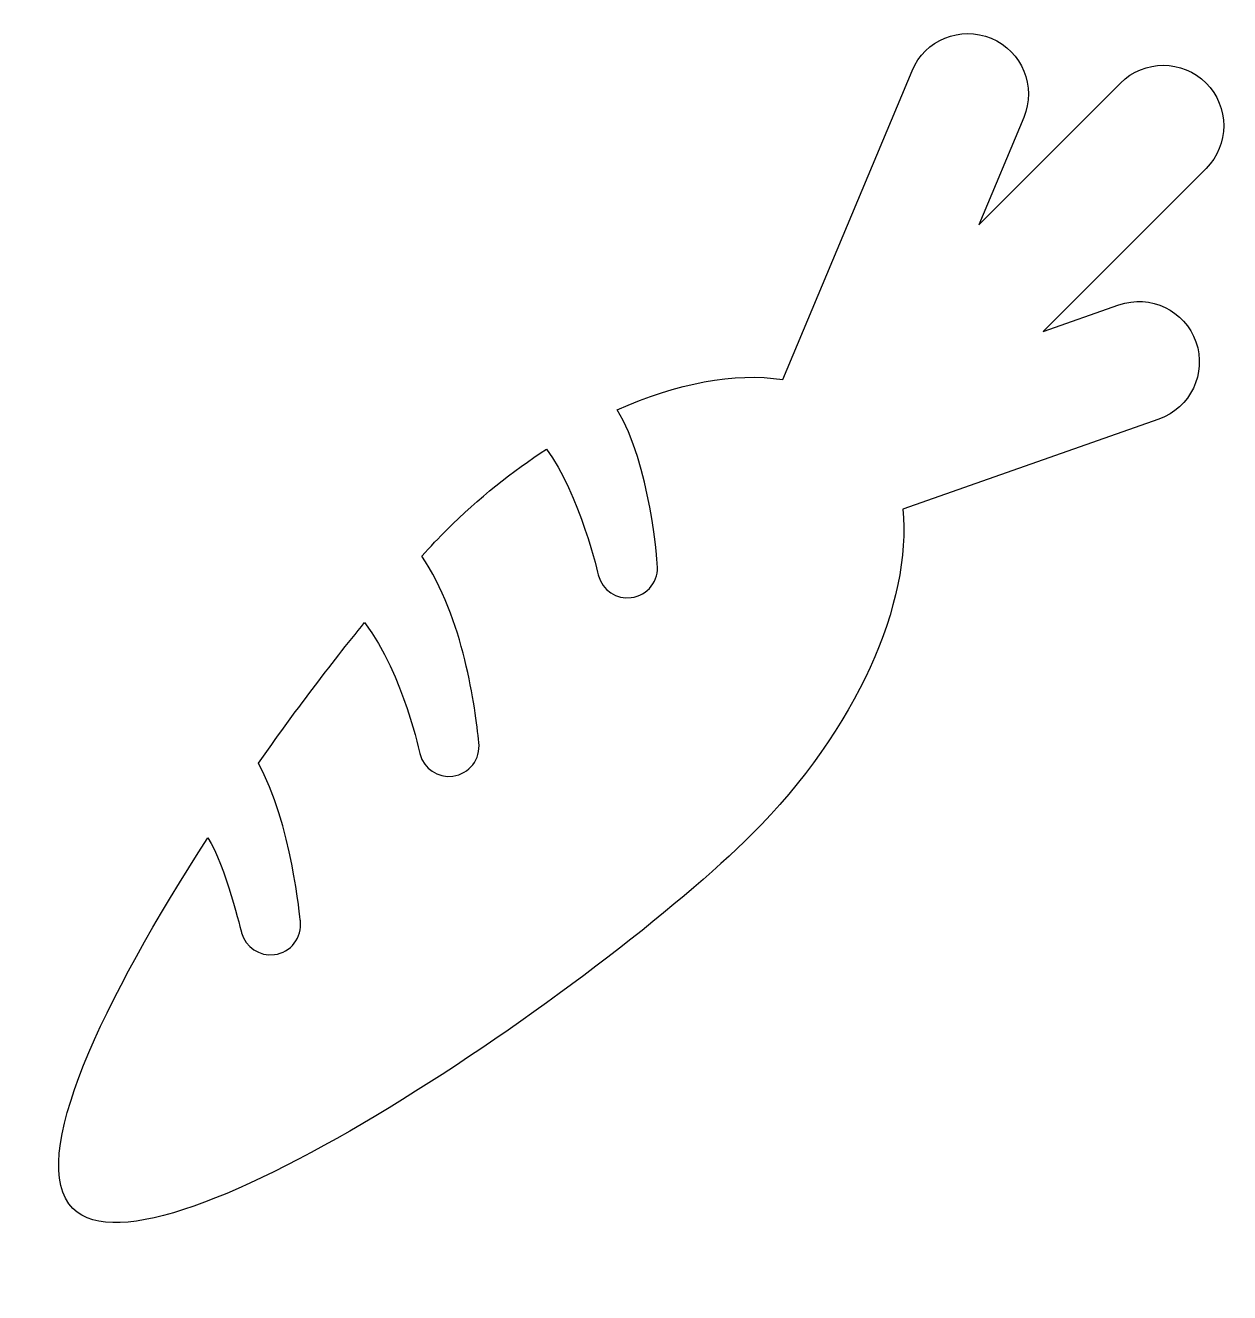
# Model space of a CAD drawing. Header units: centimetres. Extents: x -6.9 to 6.6, y -7.4 to 6.7.
import ezdxf

# ---------------------------------------------------------------- set-up
doc = ezdxf.new("R2010")
doc.units = ezdxf.units.CM
doc.header["$MEASUREMENT"] = 0
doc.layers.add('Layer 1', color=7, linetype='Continuous')

msp = doc.modelspace()

# ---------------------------------------------------------------- linework, layer by layer
at = {"layer": 'Layer 1'}
msp.add_open_spline([(6.28809, 6.0452), (6.02496, 6.3083), (5.59872, 6.3083), (5.33564, 6.0452), (5.33564, 6.0452), (5.33564, 6.0452), (3.7587, 4.46812), (3.7587, 4.46812), (3.7587, 4.46812), (3.7587, 4.46812), (4.2586, 5.66192), (4.2586, 5.66192), (4.2586, 5.66192), (4.402, 6.00485), (4.24061, 6.39953), (3.89723, 6.54335), (3.89723, 6.54335), (3.55261, 6.68718), (3.15968, 6.52493), (3.01582, 6.18201), (3.01582, 6.18201), (3.01582, 6.18201), (1.57646, 2.74441), (1.57646, 2.74441), (1.57646, 2.74441), (1.03951, 2.82603), (0.39507, 2.70414), (-0.26848, 2.40643), (-0.26848, 2.40643), (0.10225, 1.80834), (0.17909, 0.69045), (0.17909, 0.69045), (0.17909, 0.69045), (0.20274, 0.50715), (0.07291, 0.33961), (-0.11036, 0.31596), (-0.11036, 0.31596), (-0.27739, 0.29445), (-0.4318, 0.40015), (-0.47562, 0.55797), (-0.47562, 0.55797), (-0.47562, 0.55797), (-0.68625, 1.47565), (-1.05347, 1.97), (-1.05347, 1.97), (-1.43381, 1.72195), (-1.80968, 1.42549), (-2.1635, 1.0715), (-2.1635, 1.0715), (-2.25134, 0.98366), (-2.34545, 0.8842), (-2.44311, 0.77781), (-2.44311, 0.77781), (-1.97607, 0.09463), (-1.84602, -0.92124), (-1.80785, -1.29697), (-1.80785, -1.29697), (-1.78417, -1.48027), (-1.91403, -1.64781), (-2.0973, -1.67146), (-2.0973, -1.67146), (-2.26433, -1.69297), (-2.41872, -1.58727), (-2.46256, -1.42939), (-2.46256, -1.42939), (-2.46256, -1.42939), (-2.63692, -0.55711), (-3.07883, 0.03926), (-3.07883, 0.03926), (-3.4583, -0.42569), (-3.86541, -0.96301), (-4.26218, -1.52805), (-4.26218, -1.52805), (-3.89486, -2.18422), (-3.79482, -3.28351), (-3.79482, -3.28351), (-3.79482, -3.28351), (-3.77114, -3.46721), (-3.90097, -3.63474), (-4.08425, -3.65842), (-4.08425, -3.65842), (-4.25128, -3.67993), (-4.40567, -3.57423), (-4.44956, -3.41638), (-4.44956, -3.41638), (-4.44956, -3.41638), (-4.62866, -2.66277), (-4.82368, -2.35815), (-4.82368, -2.35815), (-5.97974, -4.13626), (-6.85647, -5.95688), (-6.32777, -6.4856), (-6.32777, -6.4856), (-5.39067, -7.42185), (-0.39412, -3.94436), (1.22929, -2.32095), (1.22929, -2.32095), (2.40174, -1.14818), (3.01348, 0.25792), (2.91238, 1.30249), (2.91238, 1.30249), (2.91238, 1.30249), (5.76364, 2.30412), (5.76364, 2.30412), (5.76364, 2.30412), (6.11442, 2.42734), (6.29905, 2.81193), (6.17586, 3.16275), (6.17586, 3.16275), (6.05259, 3.51359), (5.66757, 3.69774), (5.31718, 3.57497), (5.31718, 3.57497), (5.31718, 3.57497), (4.47459, 3.27893), (4.47459, 3.27893), (4.47459, 3.27893), (4.47459, 3.27893), (6.2881, 5.09273), (6.2881, 5.09273), (6.2881, 5.09273), (6.55119, 5.35583), (6.55119, 5.78207), (6.28809, 6.0452)], degree=3, knots=[0, 0, 0, 0, 0.03125, 0.03125, 0.03125, 0.03125, 0.0625, 0.0625, 0.0625, 0.0625, 0.09375, 0.09375, 0.09375, 0.09375, 0.125, 0.125, 0.125, 0.125, 0.15625, 0.15625, 0.15625, 0.15625, 0.1875, 0.1875, 0.1875, 0.1875, 0.21875, 0.21875, 0.21875, 0.21875, 0.25, 0.25, 0.25, 0.25, 0.28125, 0.28125, 0.28125, 0.28125, 0.3125, 0.3125, 0.3125, 0.3125, 0.34375, 0.34375, 0.34375, 0.34375, 0.375, 0.375, 0.375, 0.375, 0.40625, 0.40625, 0.40625, 0.40625, 0.4375, 0.4375, 0.4375, 0.4375, 0.46875, 0.46875, 0.46875, 0.46875, 0.5, 0.5, 0.5, 0.5, 0.53125, 0.53125, 0.53125, 0.53125, 0.5625, 0.5625, 0.5625, 0.5625, 0.59375, 0.59375, 0.59375, 0.59375, 0.625, 0.625, 0.625, 0.625, 0.65625, 0.65625, 0.65625, 0.65625, 0.6875, 0.6875, 0.6875, 0.6875, 0.71875, 0.71875, 0.71875, 0.71875, 0.75, 0.75, 0.75, 0.75, 0.78125, 0.78125, 0.78125, 0.78125, 0.8125, 0.8125, 0.8125, 0.8125, 0.84375, 0.84375, 0.84375, 0.84375, 0.875, 0.875, 0.875, 0.875, 0.90625, 0.90625, 0.90625, 0.90625, 0.9375, 0.9375, 0.9375, 0.9375, 1, 1, 1, 1], dxfattribs=at)

doc.saveas('drawing.dxf')
